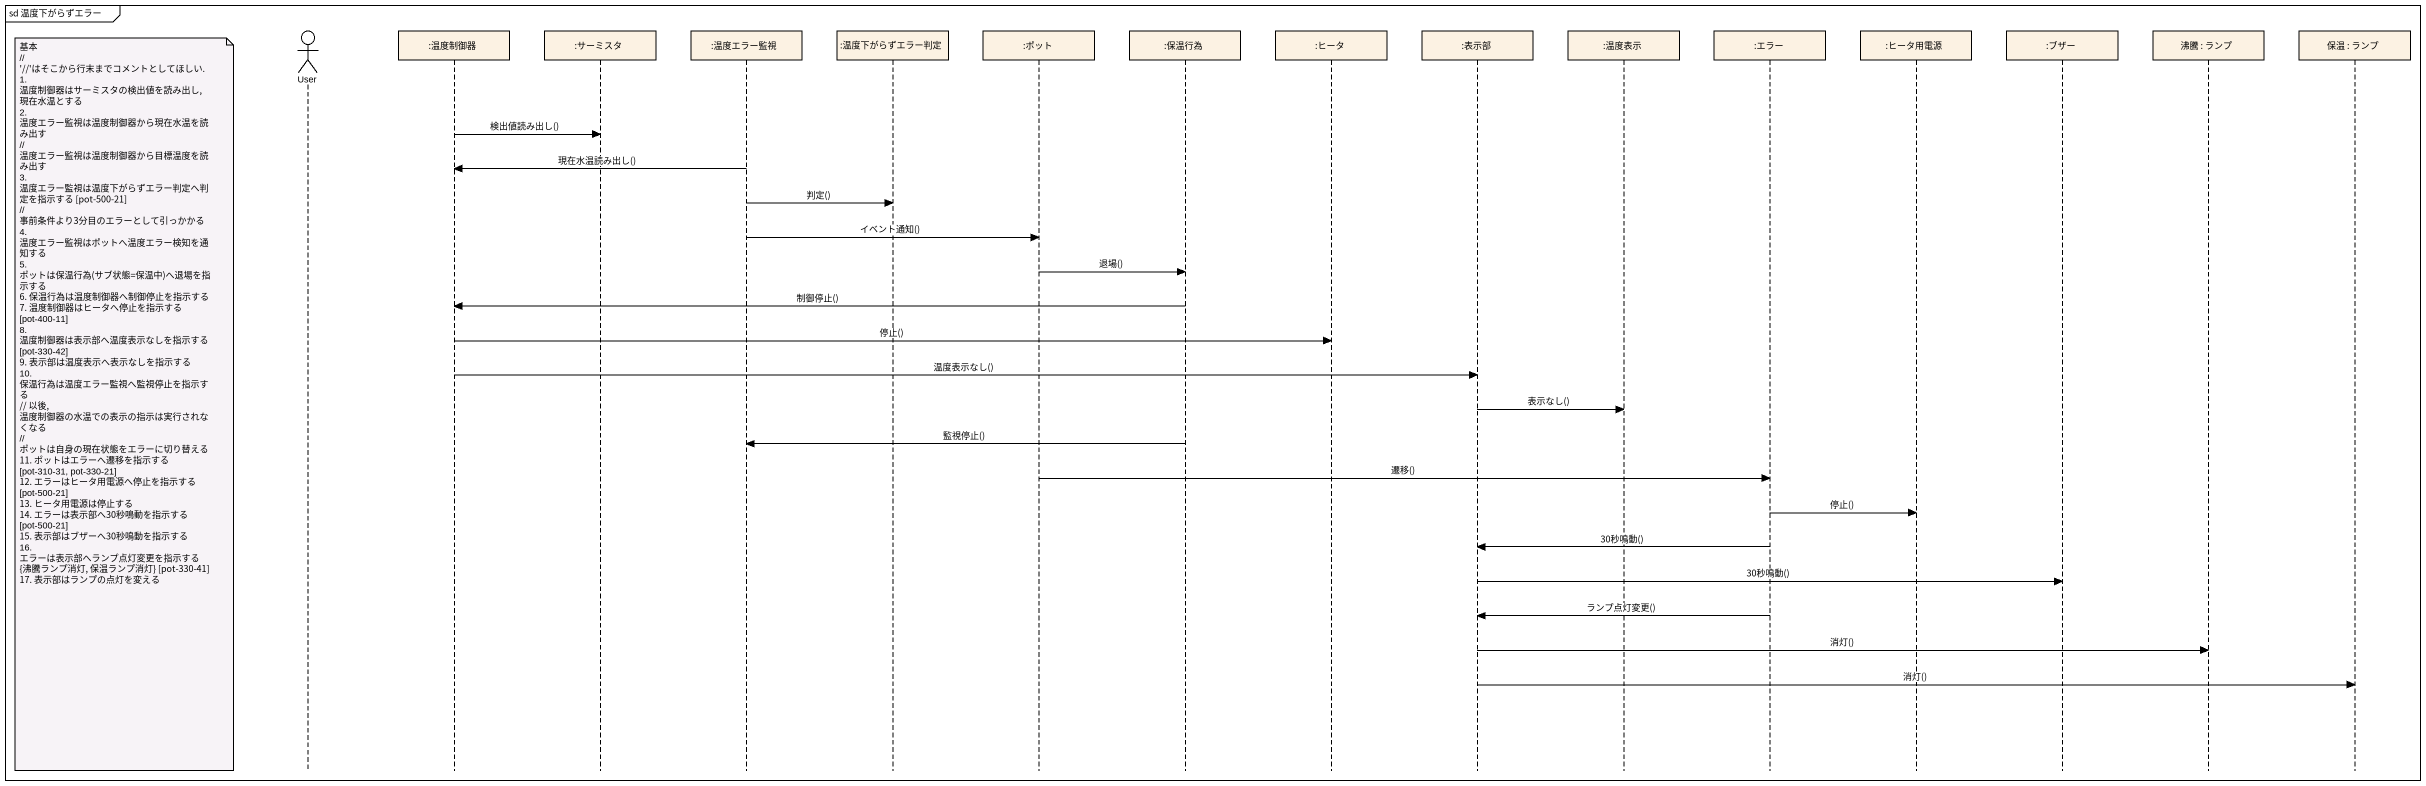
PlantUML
@startuml
mainframe sd 温度下がらずエラー
hide footbox
actor User
participant ":温度制御器" as 温度制御器
participant ":サーミスタ" as サーミスタ
participant ":温度エラー監視" as 温度エラー監視
participant ":温度下がらずエラー判定" as 温度下がらずエラー判定
participant ":ポット" as ポット
participant ":保温行為" as 保温行為
participant ":ヒータ" as ヒータ
participant ":表示部" as 表示部
participant ":温度表示" as 温度表示
participant ":エラー" as エラー
participant ":ヒータ用電源" as ヒータ用電源
participant ":ブザー" as ブザー
participant "沸騰 : ランプ" as 沸騰
participant "保温 : ランプ" as 保温

温度制御器 -> サーミスタ : 検出値読み出し()
温度エラー監視 -> 温度制御器 : 現在水温読み出し()
温度エラー監視 -> 温度下がらずエラー判定 : 判定()
温度エラー監視 -> ポット : イベント通知()
ポット -> 保温行為 : 退場()
保温行為 -> 温度制御器 : 制御停止()
温度制御器 -> ヒータ : 停止()
温度制御器 -> 表示部 : 温度表示なし()
note left of User
  基本
  ~// '~//'はそこから行末までコメントとしてほしい.
  1. 温度制御器はサーミスタの検出値を読み出し, 現在水温とする
  2. 温度エラー監視は温度制御器から現在水温を読み出す
  // 温度エラー監視は温度制御器から目標温度を読み出す
  3. 温度エラー監視は温度下がらずエラー判定へ判定を指示する [pot-500-21]
  // 事前条件より3分目のエラーとして引っかかる
  4. 温度エラー監視はポットへ温度エラー検知を通知する
  5. ポットは保温行為(サブ状態=保温中)へ退場を指示する
  6. 保温行為は温度制御器へ制御停止を指示する
  7. 温度制御器はヒータへ停止を指示する [pot-400-11]
  8. 温度制御器は表示部へ温度表示なしを指示する [pot-330-42]
  9. 表示部は温度表示へ表示なしを指示する
  10. 保温行為は温度エラー監視へ監視停止を指示する
  // 以後, 温度制御器の水温での表示の指示は実行されなくなる
  // ポットは自身の現在状態をエラーに切り替える
  11. ポットはエラーへ遷移を指示する [pot-310-31, pot-330-21]
  12. エラーはヒータ用電源へ停止を指示する [pot-500-21]
  13. ヒータ用電源は停止する
  14. エラーは表示部へ30秒鳴動を指示する [pot-500-21]
  15. 表示部はブザーへ30秒鳴動を指示する
  16. エラーは表示部へランプ点灯変更を指示する {沸騰ランプ消灯, 保温ランプ消灯} [pot-330-41]
  17. 表示部はランプの点灯を変える
end note
表示部 -> 温度表示 : 表示なし()
保温行為 -> 温度エラー監視 : 監視停止()
ポット -> エラー : 遷移()
エラー -> ヒータ用電源 : 停止()
エラー -> 表示部 : 30秒鳴動()
表示部 -> ブザー : 30秒鳴動()
エラー -> 表示部 : ランプ点灯変更()
表示部 -> 沸騰 : 消灯()
表示部 -> 保温 : 消灯()
@enduml
